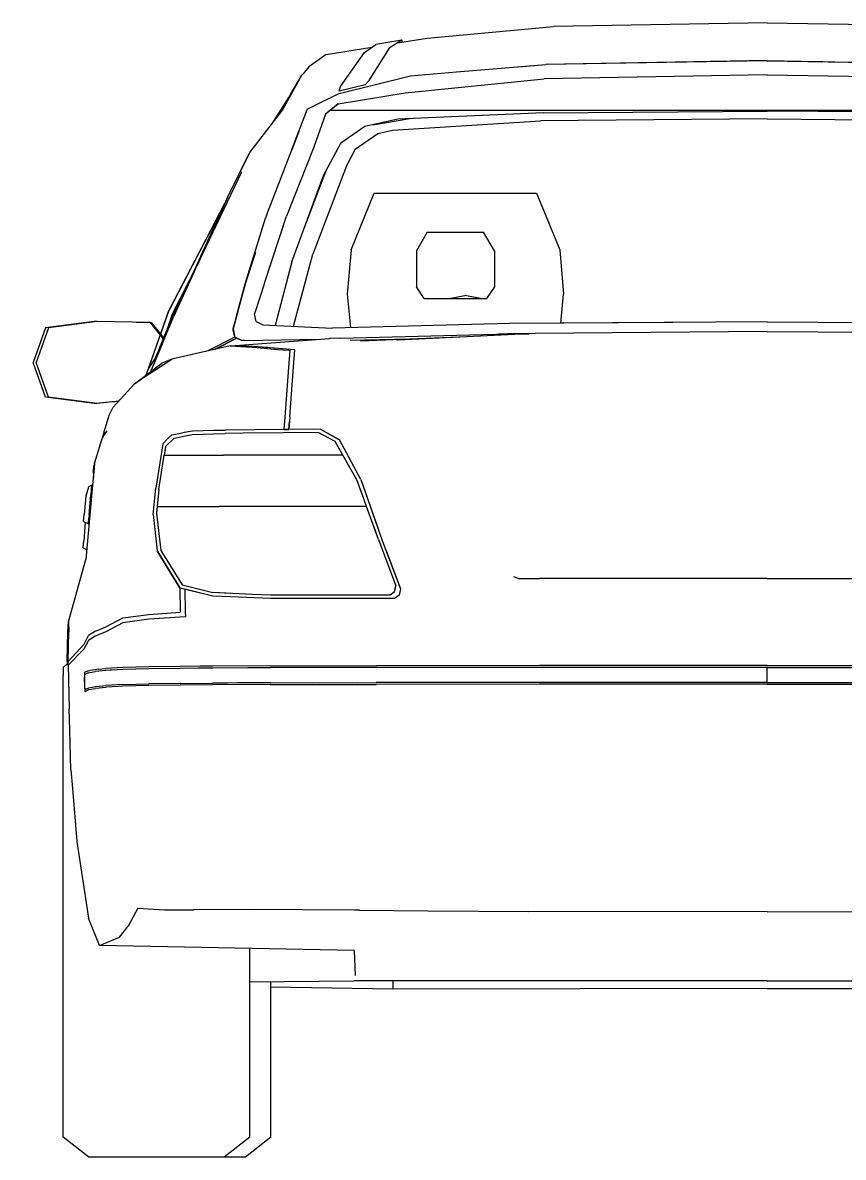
# Model space of a CAD drawing. Header units: metres. Extents: x 668617 to 675126, y 2286318 to 2293677.
# Drawn here: x 672280.579 to 672281.626, y 2287840.04 to 2287841.487 of the extents above; entities that cross this region are included whole.
import ezdxf

# ---------------------------------------------------------------- set-up
doc = ezdxf.new("R2010")
doc.units = ezdxf.units.M
doc.header["$MEASUREMENT"] = 0
doc.layers.add('29-AMBIENTACION', color=252, linetype='Continuous', lineweight=0)
doc.layers.add('DMTG_SECCIONES_VIALES', color=250, linetype='Continuous')
doc.styles.get("Standard").update_dxf_attribs({"font": 'arial.ttf'})
doc.dimstyles.get("Standard").update_dxf_attribs({"dimtxt": 0.18, "dimasz": 0.18, "dimexe": 0.18, "dimexo": 0.0625, "dimgap": 0.09, "dimtad": 0, "dimtih": 1, "dimtoh": 1, "dimdec": 4, "dimzin": 0, "dimdsep": 46, "dimtxsty": 'Standard', "dimcen": 0.09, "dimadec": 0, "dimazin": 0, "dimtfac": 1, "dimtdec": 4, "dimtofl": 0, "dimtmove": 0, "dimatfit": 3, "dimfxl": 1, "dimtolj": 1, "dimtzin": 0, "dimarcsym": 0})

# ---------------------------------------------------------------- blocks, each defined once
blk = doc.blocks.new('A$C1159671A')
at = {"layer": '29-AMBIENTACION'}
for p, q in [((0.5025, 1.4273), (0.6638, 1.4422)), ((0.9362, 1.4471), (0.6638, 1.4422)), ((0.9362, 1.4471), (1.2086, 1.4422)), ((0.4226, 1.4093), (0.437, 1.4194)), ((0.4703, 1.4247), (0.437, 1.4194)), ((0.4703, 1.4247), (0.4542, 1.4145)), ((0.4648, 1.4213), (0.5025, 1.4273)), ((0.471, 1.4223), (0.4703, 1.4247)), ((0.3737, 1.4066), (0.3517, 1.3906)), ((0.3737, 1.4066), (0.4321, 1.416)), ((0.392, 1.3659), (0.4226, 1.4093)), ((0.4542, 1.4145), (0.4273, 1.3723)), ((0.3517, 1.3906), (0.3442, 1.3819)), ((0.54, 1.3843), (0.6538, 1.3938)), ((0.6189, 1.3909), (0.6538, 1.3939)), ((0.9362, 1.3986), (0.6538, 1.3939)), ((0.7966, 1.3963), (0.6538, 1.3938)), ((0.6542, 1.3939), (0.6545, 1.3939)), ((0.9362, 1.3987), (0.6545, 1.3939)), ((0.9362, 1.3986), (0.8638, 1.3974)), ((0.9362, 1.3987), (1.2179, 1.3939)), ((0.9362, 1.3986), (1.2186, 1.3939)), ((0.9362, 1.3986), (1.0071, 1.3974)), ((0.318, 1.3355), (0.3428, 1.3803)), ((0.3286, 1.3563), (0.3428, 1.3803)), ((0.3442, 1.3819), (0.3428, 1.3803)), ((0.3903, 1.357), (0.4812, 1.3794)), ((0.4744, 1.3576), (0.6516, 1.3755)), ((0.4812, 1.3794), (0.54, 1.3843)), ((0.4812, 1.3794), (0.4812, 1.3794)), ((0.9362, 1.3808), (0.6516, 1.3755)), ((0.9362, 1.3808), (0.6516, 1.3755)), ((0.6516, 1.3755), (0.6516, 1.3755)), ((0.9362, 1.3808), (1.2208, 1.3755)), ((0.9362, 1.3808), (1.2208, 1.3755)), ((0.4236, 1.3678), (0.3903, 1.3596)), ((0.3903, 1.3596), (0.392, 1.3659)), ((0.4273, 1.3723), (0.4236, 1.3678)), ((0.3286, 1.3563), (0.3041, 1.3176)), ((0.3286, 1.3563), (0.3122, 1.3281)), ((0.3598, 1.342), (0.3857, 1.3548)), ((0.3857, 1.3548), (0.3903, 1.357)), ((0.3857, 1.3548), (0.3857, 1.3548)), ((0.3857, 1.3548), (0.3857, 1.3548)), ((0.3857, 1.3548), (0.3857, 1.3548)), ((0.3889, 1.3435), (0.4744, 1.3576)), ((0.3903, 1.357), (0.3903, 1.357)), ((0.4744, 1.3576), (0.4744, 1.3576)), ((0.2763, 1.2817), (0.318, 1.3355)), ((0.318, 1.3355), (0.318, 1.3355)), ((0.3495, 1.3369), (0.3295, 1.2848)), ((0.3495, 1.3369), (0.3483, 1.3337)), ((0.3495, 1.3369), (0.3598, 1.342)), ((0.3495, 1.3369), (0.3495, 1.3369)), ((0.3598, 1.342), (0.3598, 1.342)), ((0.3598, 1.342), (0.3598, 1.342)), ((0.3612, 1.3427), (0.3612, 1.3427)), ((0.3889, 1.3435), (0.373, 1.3306)), ((0.3889, 1.3434), (0.373, 1.3305)), ((0.3791, 1.3355), (0.9362, 1.3355)), ((0.3889, 1.3434), (0.3889, 1.3434)), ((0.6508, 1.3322), (0.465, 1.3242)), ((0.6508, 1.3322), (0.9362, 1.3343)), ((0.9362, 1.3355), (1.4933, 1.3355)), ((1.2215, 1.3322), (0.9362, 1.3343)), ((0.373, 1.3306), (0.3579, 1.2884)), ((0.373, 1.3305), (0.3579, 1.2884)), ((0.465, 1.3242), (0.4228, 1.3145)), ((0.4332, 1.3169), (0.4806, 1.3249)), ((0.4582, 1.3101), (0.6472, 1.322)), ((0.9362, 1.3243), (0.6472, 1.322)), ((0.6472, 1.322), (0.6472, 1.322)), ((0.6472, 1.322), (0.6472, 1.322)), ((0.9362, 1.3243), (1.2251, 1.322)), ((0.3386, 1.3083), (0.3297, 1.2848)), ((0.4228, 1.3145), (0.3923, 1.2934)), ((0.4106, 1.2857), (0.4395, 1.3058)), ((0.4106, 1.2857), (0.4395, 1.3058)), ((0.4395, 1.3058), (0.4582, 1.3101)), ((0.4395, 1.3058), (0.4582, 1.3101)), ((0.4395, 1.3058), (0.4395, 1.3058)), ((0.4583, 1.3101), (0.4582, 1.3101)), ((0.3579, 1.2884), (0.3229, 1.2005)), ((0.3699, 1.2512), (0.3923, 1.2934)), ((0.3923, 1.2934), (0.3923, 1.2934)), ((0.2476, 1.2242), (0.2763, 1.2817)), ((0.2476, 1.2242), (0.2755, 1.2801)), ((0.2763, 1.2817), (0.2763, 1.2817)), ((0.2975, 1.2013), (0.3297, 1.2848)), ((0.3295, 1.2848), (0.3295, 1.2847)), ((0.4106, 1.2857), (0.3994, 1.2644)), ((0.4106, 1.2857), (0.3994, 1.2644)), ((0.3994, 1.2644), (0.3567, 1.1519)), ((0.3994, 1.2644), (0.3567, 1.1519)), ((0.3994, 1.2644), (0.3994, 1.2644)), ((0.207, 1.133), (0.2659, 1.2568)), ((0.2659, 1.2568), (0.2659, 1.2568)), ((0.3298, 1.1422), (0.3698, 1.2511)), ((0.3463, 1.1871), (0.3732, 1.2574)), ((0.3698, 1.2511), (0.3699, 1.2512)), ((0.2476, 1.2242), (0.2091, 1.1375)), ((0.2476, 1.2242), (0.2094, 1.1381)), ((0.2115, 1.1445), (0.2476, 1.2242)), ((0.4054, 1.1575), (0.4351, 1.2295)), ((0.4351, 1.2295), (0.6419, 1.2295)), ((0.6419, 1.2295), (0.6716, 1.1575)), ((0.2436, 1.2155), (0.1732, 1.0803)), ((0.2433, 1.2147), (0.212, 1.1547)), ((0.2434, 1.215), (0.2222, 1.1742)), ((0.2433, 1.2148), (0.2433, 1.2147)), ((0.2975, 1.2013), (0.2962, 1.198)), ((0.2705, 1.114), (0.2962, 1.198)), ((0.2713, 1.1164), (0.2962, 1.198)), ((0.2951, 1.1147), (0.3229, 1.2005)), ((0.2952, 1.1147), (0.3229, 1.2005)), ((0.2962, 1.198), (0.2962, 1.198)), ((0.5027, 1.18), (0.4888, 1.1562)), ((0.5027, 1.18), (0.5743, 1.18)), ((0.5882, 1.1562), (0.5743, 1.18)), ((0.2217, 1.1659), (0.2214, 1.1653)), ((0.2217, 1.1659), (0.2218, 1.1661)), ((0.2118, 1.1543), (0.1731, 1.0801)), ((0.2115, 1.1445), (0.1782, 1.0734)), ((0.212, 1.1547), (0.2118, 1.1543)), ((0.2834, 1.1541), (0.2705, 1.114)), ((0.2826, 1.1534), (0.2829, 1.1545)), ((0.3321, 1.0599), (0.3567, 1.1519)), ((0.3322, 1.0599), (0.3567, 1.1519)), ((0.4054, 1.1575), (0.4004, 1.1007)), ((0.4888, 1.1562), (0.4888, 1.1104)), ((0.5882, 1.1562), (0.5882, 1.1104)), ((0.6716, 1.1575), (0.6766, 1.1007)), ((0.207, 1.133), (0.1792, 1.0728)), ((0.2102, 1.1399), (0.2103, 1.1402)), ((0.2106, 1.1409), (0.2105, 1.1406)), ((0.3299, 1.1423), (0.3084, 1.0611)), ((0.3298, 1.1422), (0.3298, 1.1422)), ((0.1994, 1.1186), (0.1769, 1.074)), ((0.1769, 1.074), (0.1988, 1.1174)), ((0.2706, 1.1141), (0.2712, 1.1163)), ((0.2951, 1.1147), (0.2822, 1.0756)), ((0.2952, 1.1147), (0.2822, 1.0756)), ((0.255, 1.0568), (0.2706, 1.1141)), ((0.2705, 1.114), (0.255, 1.0567)), ((0.2589, 1.0713), (0.2705, 1.114)), ((0.4004, 1.1007), (0.4045, 1.0582)), ((0.4987, 1.0955), (0.4888, 1.1104)), ((0.5882, 1.1104), (0.5783, 1.0955)), ((0.6731, 1.0638), (0.6766, 1.1007)), ((0.1761, 1.071), (0.1903, 1.0993)), ((0.4987, 1.0955), (0.5783, 1.0955)), ((0.5525, 1.0991), (0.5325, 1.0955)), ((0.5525, 1.0991), (0.5725, 1.0955)), ((0.1473, 1.0069), (0.1731, 1.0801)), ((0.1475, 1.0072), (0.1733, 1.0803)), ((0.1502, 1.0024), (0.1792, 1.0728)), ((0.1611, 1.0322), (0.1782, 1.0734)), ((0.1769, 1.074), (0.1703, 1.0544)), ((0.1769, 1.074), (0.1704, 1.0548)), ((0.1731, 1.0801), (0.1731, 1.0801)), ((0.1732, 1.0803), (0.1732, 1.0803)), ((0.1742, 1.0652), (0.1761, 1.071)), ((0.1822, 1.0819), (0.1754, 1.0685)), ((0.1761, 1.071), (0.1761, 1.071)), ((0.1812, 1.0771), (0.1792, 1.0728)), ((0.1822, 1.0819), (0.1823, 1.0821)), ((0.2844, 1.0658), (0.2822, 1.0756)), ((0.0155, 1.0581), (0, 1.0137)), ((0.0194, 1.0581), (0.0038, 1.0138)), ((0.0194, 1.0581), (0.0038, 1.0137)), ((0.0778, 1.066), (0.0155, 1.0581)), ((0.0817, 1.066), (0.0194, 1.0581)), ((0.0817, 1.066), (0.0778, 1.066)), ((0.1492, 1.0646), (0.0817, 1.066)), ((0.0817, 1.066), (0.0817, 1.066)), ((0.1311, 1.065), (0.1506, 1.0646)), ((0.1492, 1.0646), (0.162, 1.0485)), ((0.1492, 1.0646), (0.162, 1.0485)), ((0.1492, 1.0646), (0.1492, 1.0646)), ((0.1506, 1.0646), (0.1624, 1.0497)), ((0.1717, 1.0579), (0.174, 1.0646)), ((0.1754, 1.0685), (0.1727, 1.0603)), ((0.1727, 1.0602), (0.1727, 1.0603)), ((0.174, 1.0646), (0.1742, 1.0652)), ((0.2573, 1.046), (0.255, 1.0568)), ((0.255, 1.0567), (0.2572, 1.0459)), ((0.2844, 1.0658), (0.2929, 1.0618)), ((0.2844, 1.0658), (0.2929, 1.0618)), ((0.2929, 1.0618), (0.3816, 1.0576)), ((0.2929, 1.0618), (0.2929, 1.0618)), ((0.6076, 1.0633), (0.3816, 1.0576)), ((0.6076, 1.0633), (0.3817, 1.0576)), ((0.9362, 1.0656), (0.6076, 1.0633)), ((0.8157, 1.0647), (0.6076, 1.0633)), ((0.9362, 1.0656), (1.2648, 1.0633)), ((0.162, 1.0485), (0.1647, 1.0451)), ((0.162, 1.0484), (0.1647, 1.0451)), ((0.1625, 1.0497), (0.1661, 1.0451)), ((0.1647, 1.0451), (0.1652, 1.0422)), ((0.1647, 1.0451), (0.1652, 1.0422)), ((0.1661, 1.0451), (0.1662, 1.0447)), ((0.2572, 1.0459), (0.2229, 1.0286)), ((0.2319, 1.0306), (0.2597, 1.0447)), ((0.2597, 1.0447), (0.2319, 1.0306)), ((0.2572, 1.0459), (0.2552, 1.0555)), ((0.2572, 1.0459), (0.2552, 1.0555)), ((0.2661, 1.0416), (0.2572, 1.0459)), ((0.2572, 1.0459), (0.2661, 1.0416)), ((0.2597, 1.0447), (0.2572, 1.0459)), ((0.2572, 1.0459), (0.2572, 1.0459)), ((0.2661, 1.0416), (0.2573, 1.046)), ((0.2574, 1.0356), (0.3784, 1.0442)), ((0.2597, 1.0447), (0.266, 1.0416)), ((0.2696, 1.0417), (0.3634, 1.0436)), ((0.3784, 1.0442), (0.3779, 1.0442)), ((0.3786, 1.0442), (0.3784, 1.0442)), ((0.3784, 1.0442), (0.3784, 1.0442)), ((0.3917, 1.0446), (0.3786, 1.0442)), ((0.3917, 1.0446), (0.6068, 1.0502)), ((0.4794, 1.0436), (0.4044, 1.0417)), ((0.5535, 1.0466), (0.4175, 1.0411)), ((0.4653, 1.0424), (0.4633, 1.0422)), ((0.6402, 1.0507), (0.4653, 1.0424)), ((0.6063, 1.0502), (0.5938, 1.0498)), ((0.6067, 1.0502), (0.6051, 1.0501)), ((0.6325, 1.0503), (0.6063, 1.0502)), ((0.6067, 1.0502), (0.6063, 1.0502)), ((0.6067, 1.0502), (0.6063, 1.0502)), ((0.6067, 1.0502), (0.632, 1.0503)), ((0.6068, 1.0502), (0.6067, 1.0502)), ((0.6094, 1.0502), (0.6112, 1.0502)), ((0.6321, 1.0503), (0.632, 1.0503)), ((0.9362, 1.0534), (0.6402, 1.0507)), ((0.9362, 1.0534), (1.2322, 1.0507)), ((0.1502, 1.0024), (0.1647, 1.0377)), ((0.1611, 1.0322), (0.1556, 1.0191)), ((0.251, 1.035), (0.1766, 1.018)), ((0.251, 1.035), (0.2574, 1.0356)), ((0.251, 1.035), (0.2858, 1.0327)), ((0.2871, 1.0337), (0.2574, 1.0356)), ((0.2661, 1.0416), (0.266, 1.0416)), ((0.2696, 1.0417), (0.2661, 1.0416)), ((0.2921, 1.0334), (0.2818, 1.034)), ((0.2858, 1.0327), (0.3122, 1.0305)), ((0.2858, 1.0327), (0.2858, 1.0327)), ((0.2991, 1.0328), (0.2921, 1.0334)), ((0.3185, 1.0312), (0.2964, 1.033)), ((0.3122, 1.0305), (0.326, 1.0294)), ((0.3324, 1.03), (0.3185, 1.0312)), ((0.3275, 1.0292), (0.3258, 1.0075)), ((0.326, 1.0294), (0.3275, 1.0292)), ((0.3322, 1.0082), (0.3338, 1.0299)), ((0.3338, 1.0299), (0.3324, 1.03)), ((0.0155, 0.9694), (0, 1.0137)), ((0.0194, 0.9694), (0.0038, 1.0138)), ((0.0194, 0.9694), (0.0038, 1.0137)), ((0.1393, 0.9939), (0.1766, 1.018)), ((0.1556, 1.0191), (0.1473, 1.0069)), ((0.1766, 1.018), (0.1641, 1.0129)), ((0.1293, 0.9867), (0.1641, 1.0129)), ((0.1441, 0.9978), (0.1473, 1.0069)), ((0.3258, 1.0075), (0.3209, 0.9439)), ((0.3272, 0.9445), (0.3322, 1.0082)), ((0.102, 0.9566), (0.1293, 0.9867)), ((0.1293, 0.9867), (0.1393, 0.9939)), ((0.0778, 0.9616), (0.0155, 0.9694)), ((0.0817, 0.9616), (0.0194, 0.9694)), ((0.0817, 0.9616), (0.0778, 0.9616)), ((0.08, 0.9618), (0.1094, 0.9647)), ((0.1091, 0.9644), (0.0817, 0.9616)), ((0.0817, 0.9616), (0.0817, 0.9616)), ((0.097, 0.9465), (0.102, 0.9566)), ((0.1, 0.9635), (0.109, 0.9643)), ((0.1091, 0.9644), (0.1091, 0.9644)), ((0.0921, 0.9307), (0.097, 0.9465)), ((0.3209, 0.9439), (0.3197, 0.9284)), ((0.3272, 0.9445), (0.3262, 0.9284)), ((0.094, 0.9265), (0.0904, 0.9215)), ((0.0906, 0.9258), (0.0921, 0.9307)), ((0.1931, 0.9247), (0.2032, 0.9267)), ((0.2032, 0.9267), (0.2302, 0.9273)), ((0.2302, 0.9273), (0.2451, 0.9276)), ((0.3197, 0.9284), (0.2451, 0.9276)), ((0.2451, 0.9276), (0.2451, 0.9276)), ((0.3661, 0.9288), (0.3197, 0.9284)), ((0.3197, 0.9284), (0.3262, 0.9284)), ((0.3262, 0.9284), (0.3269, 0.9385)), ((0.3661, 0.9288), (0.3262, 0.9284)), ((0.3905, 0.915), (0.3661, 0.9288)), ((0.3895, 0.9156), (0.3661, 0.9288)), ((0.0875, 0.9158), (0.086, 0.9109)), ((0.0875, 0.9158), (0.0904, 0.9215)), ((0.0879, 0.9165), (0.0904, 0.9248)), ((0.0904, 0.9244), (0.0882, 0.9172)), ((0.0902, 0.9212), (0.0904, 0.9244)), ((0.0904, 0.9248), (0.0906, 0.9258)), ((0.0904, 0.9248), (0.0904, 0.9247)), ((0.0904, 0.9248), (0.0904, 0.9248)), ((0.0904, 0.9247), (0.0907, 0.9219)), ((0.0906, 0.9219), (0.0904, 0.9244)), ((0.1654, 0.9101), (0.1718, 0.9166)), ((0.1654, 0.9101), (0.1718, 0.9166)), ((0.1798, 0.9174), (0.1688, 0.9064)), ((0.1798, 0.9174), (0.1689, 0.9064)), ((0.1718, 0.9166), (0.1767, 0.9215)), ((0.1718, 0.9166), (0.1718, 0.9166)), ((0.1767, 0.9215), (0.1899, 0.9241)), ((0.1767, 0.9215), (0.1767, 0.9215)), ((0.1798, 0.9174), (0.1962, 0.9205)), ((0.1798, 0.9174), (0.1798, 0.9174)), ((0.1899, 0.9241), (0.1931, 0.9247)), ((0.1899, 0.9241), (0.1899, 0.9241)), ((0.1962, 0.9205), (0.2028, 0.9218)), ((0.2028, 0.9218), (0.2301, 0.9227)), ((0.2301, 0.9227), (0.2448, 0.9232)), ((0.2679, 0.9234), (0.2448, 0.9232)), ((0.2448, 0.9232), (0.2448, 0.9232)), ((0.3193, 0.9239), (0.2679, 0.9234)), ((0.3194, 0.9239), (0.3193, 0.9239)), ((0.3635, 0.9243), (0.3194, 0.9239)), ((0.3634, 0.9243), (0.3194, 0.9239)), ((0.3852, 0.9129), (0.3634, 0.9243)), ((0.3852, 0.9129), (0.3635, 0.9243)), ((0.395, 0.8957), (0.3852, 0.9129)), ((0.3949, 0.8957), (0.3852, 0.9129)), ((0.4179, 0.8645), (0.3905, 0.915)), ((0.4179, 0.8644), (0.3905, 0.915)), ((0.086, 0.9109), (0.0783, 0.8859)), ((0.1654, 0.9101), (0.1562, 0.8534)), ((0.1654, 0.9101), (0.1562, 0.8534)), ((0.1689, 0.9064), (0.1671, 0.8957)), ((0.1688, 0.9064), (0.1677, 0.8994)), ((0.0783, 0.8859), (0.0669, 0.7625)), ((0.078, 0.8843), (0.0763, 0.8646)), ((0.0763, 0.8734), (0.0779, 0.8833)), ((0.078, 0.8843), (0.0783, 0.8859)), ((0.0781, 0.8844), (0.078, 0.8843)), ((0.16, 0.8519), (0.1671, 0.8957)), ((0.16, 0.8519), (0.1671, 0.8957)), ((0.1671, 0.8957), (0.2008, 0.8957)), ((0.1671, 0.8957), (0.1671, 0.8957)), ((0.2008, 0.8957), (0.2428, 0.8957)), ((0.3172, 0.8957), (0.2428, 0.8957)), ((0.395, 0.8957), (0.3172, 0.8957)), ((0.3172, 0.8957), (0.3172, 0.8957)), ((0.4129, 0.8642), (0.3949, 0.8957)), ((0.0703, 0.8548), (0.0669, 0.8432)), ((0.0743, 0.8574), (0.0703, 0.8548)), ((0.0743, 0.8574), (0.0734, 0.845)), ((0.4218, 0.8397), (0.4129, 0.8642)), ((0.4129, 0.8642), (0.4129, 0.8642)), ((0.4139, 0.8613), (0.4129, 0.8642)), ((0.4179, 0.8645), (0.4453, 0.7867)), ((0.4179, 0.8644), (0.4401, 0.8016)), ((0.0669, 0.8432), (0.065, 0.8197)), ((0.0714, 0.8194), (0.0734, 0.845)), ((0.1531, 0.8198), (0.1562, 0.8534)), ((0.16, 0.8519), (0.1579, 0.8301)), ((0.16, 0.8519), (0.1579, 0.8301)), ((0.4252, 0.8301), (0.4191, 0.8471)), ((0.0735, 0.8355), (0.0728, 0.8263)), ((0.0735, 0.8355), (0.0738, 0.8371)), ((0.1579, 0.8301), (0.1571, 0.8212)), ((0.1579, 0.8301), (0.1573, 0.8231)), ((0.1579, 0.8301), (0.183, 0.8301)), ((0.1579, 0.8301), (0.1579, 0.8301)), ((0.183, 0.8301), (0.1956, 0.8301)), ((0.1956, 0.8301), (0.2373, 0.8301)), ((0.3112, 0.8301), (0.2373, 0.8301)), ((0.4252, 0.8301), (0.3112, 0.8301)), ((0.4405, 0.7879), (0.4252, 0.8301)), ((0.0643, 0.8109), (0.065, 0.8197)), ((0.0643, 0.8109), (0.0705, 0.8081)), ((0.0705, 0.8081), (0.0712, 0.8171)), ((0.0706, 0.81), (0.0712, 0.8171)), ((0.0714, 0.8194), (0.0712, 0.8171)), ((0.0725, 0.8229), (0.0716, 0.8223)), ((0.1531, 0.8198), (0.1582, 0.7735)), ((0.1531, 0.8198), (0.1531, 0.8198)), ((0.1571, 0.8212), (0.1628, 0.7738)), ((0.0662, 0.8095), (0.0644, 0.7861)), ((0.0664, 0.8099), (0.0662, 0.8095)), ((0.4405, 0.7879), (0.4344, 0.8048)), ((0.0637, 0.7772), (0.0644, 0.7861)), ((0.4405, 0.7879), (0.4626, 0.7288)), ((0.4453, 0.7867), (0.4684, 0.7251)), ((0.0637, 0.7772), (0.068, 0.7752)), ((0.1582, 0.7735), (0.1872, 0.7263)), ((0.1872, 0.7263), (0.1582, 0.7735)), ((0.1628, 0.7738), (0.1898, 0.73)), ((0.1628, 0.7738), (0.1633, 0.7729)), ((0.4501, 0.7738), (0.4683, 0.7251)), ((0.0449, 0.6829), (0.0669, 0.7625)), ((0.6185, 0.7383), (0.613, 0.7404)), ((0.6185, 0.7383), (0.6457, 0.7383)), ((0.9362, 0.7383), (0.6457, 0.7383)), ((0.9362, 0.7383), (1.2267, 0.7383)), ((0.1872, 0.7263), (0.2132, 0.7199)), ((0.1872, 0.7263), (0.1876, 0.6953)), ((0.1872, 0.7263), (0.1872, 0.7263)), ((0.1898, 0.73), (0.229, 0.7203)), ((0.1934, 0.7248), (0.1938, 0.6957)), ((0.2291, 0.7159), (0.1934, 0.7248)), ((0.1934, 0.7248), (0.1938, 0.6957)), ((0.461, 0.7211), (0.4626, 0.7288)), ((0.4615, 0.7235), (0.4626, 0.7288)), ((0.4626, 0.7288), (0.4626, 0.7288)), ((0.4684, 0.7251), (0.4667, 0.7171)), ((0.4683, 0.7251), (0.4667, 0.7171)), ((0.251, 0.7193), (0.229, 0.7203)), ((0.229, 0.7203), (0.2291, 0.7203)), ((0.2791, 0.718), (0.2291, 0.7203)), ((0.2517, 0.7149), (0.2291, 0.7159)), ((0.3027, 0.7127), (0.2517, 0.7149)), ((0.3027, 0.7169), (0.2791, 0.718)), ((0.4382, 0.7169), (0.3027, 0.7169)), ((0.3027, 0.7169), (0.3027, 0.7169)), ((0.438, 0.7127), (0.3027, 0.7127)), ((0.3027, 0.7127), (0.3027, 0.7127)), ((0.4609, 0.7127), (0.438, 0.7127)), ((0.438, 0.7127), (0.438, 0.7127)), ((0.4554, 0.7169), (0.4382, 0.7169)), ((0.461, 0.7211), (0.4554, 0.7169)), ((0.4601, 0.7204), (0.4554, 0.7169)), ((0.4554, 0.7169), (0.4554, 0.7169)), ((0.4667, 0.7171), (0.4609, 0.7127)), ((0.4667, 0.7171), (0.4609, 0.7127)), ((0.1475, 0.6925), (0.1876, 0.6953)), ((0.1938, 0.6957), (0.1943, 0.6895)), ((0.1938, 0.6957), (0.1943, 0.6895)), ((0.0443, 0.6701), (0.0449, 0.6828)), ((0.0449, 0.6829), (0.0452, 0.6701)), ((0.0449, 0.6828), (0.0449, 0.6829)), ((0.1142, 0.6816), (0.0925, 0.6704)), ((0.0926, 0.6767), (0.1142, 0.6879)), ((0.1142, 0.6879), (0.1475, 0.6925)), ((0.1142, 0.6879), (0.1142, 0.6879)), ((0.1474, 0.6862), (0.1142, 0.6816)), ((0.1875, 0.689), (0.1474, 0.6862)), ((0.1474, 0.6862), (0.1474, 0.6862)), ((0.1475, 0.6925), (0.1475, 0.6925)), ((0.1943, 0.6895), (0.1875, 0.689)), ((0.0434, 0.6323), (0.0443, 0.6701)), ((0.0434, 0.6323), (0.0443, 0.6701)), ((0.0444, 0.6323), (0.0452, 0.6701)), ((0.0792, 0.671), (0.0706, 0.6654)), ((0.0925, 0.6704), (0.0791, 0.6647)), ((0.0792, 0.671), (0.0926, 0.6767)), ((0.0925, 0.6704), (0.0925, 0.6704)), ((0.0926, 0.6767), (0.0926, 0.6767)), ((0.0444, 0.6323), (0.0648, 0.6546)), ((0.0705, 0.6591), (0.0647, 0.6483)), ((0.0648, 0.6546), (0.0706, 0.6654)), ((0.0648, 0.6546), (0.0648, 0.6546)), ((0.0791, 0.6647), (0.0705, 0.6591)), ((0.0647, 0.6483), (0.0445, 0.6278)), ((0.0445, 0.6299), (0.0382, 0.6249)), ((0.0382, 0.6249), (0.0382, 0.6147)), ((0.0434, 0.6323), (0.0434, 0.629)), ((0.0434, 0.6323), (0.0434, 0.629)), ((0.0444, 0.6323), (0.0444, 0.6323)), ((0.0445, 0.6278), (0.0444, 0.6323)), ((0.0445, 0.6278), (0.0457, 0.5722)), ((0.0827, 0.6224), (0.0788, 0.6219)), ((0.0827, 0.6224), (0.0924, 0.6235)), ((0.1142, 0.6247), (0.0924, 0.6235)), ((0.0924, 0.6235), (0.0924, 0.6235)), ((0.1476, 0.6255), (0.1142, 0.6247)), ((0.1475, 0.6231), (0.1142, 0.6222)), ((0.1476, 0.6255), (0.1475, 0.6255)), ((0.1875, 0.6236), (0.1475, 0.6231)), ((0.1876, 0.626), (0.1476, 0.6255)), ((0.1876, 0.626), (0.1875, 0.626)), ((0.211, 0.6238), (0.1875, 0.6236)), ((0.2131, 0.6263), (0.1876, 0.626)), ((0.2291, 0.6239), (0.211, 0.6238)), ((0.2291, 0.6264), (0.2131, 0.6263)), ((0.3025, 0.6267), (0.2291, 0.6264)), ((0.2737, 0.6241), (0.2291, 0.6239)), ((0.2291, 0.6239), (0.2291, 0.6239)), ((0.3025, 0.6242), (0.2737, 0.6241)), ((0.3025, 0.6267), (0.4379, 0.627)), ((0.3025, 0.6267), (0.4378, 0.627)), ((0.3025, 0.6267), (0.3025, 0.6267)), ((0.4378, 0.6245), (0.3025, 0.6242)), ((0.4092, 0.627), (0.4092, 0.6269)), ((0.4094, 0.627), (0.4094, 0.6269)), ((0.6456, 0.6272), (0.4378, 0.627)), ((0.6456, 0.6247), (0.4378, 0.6245)), ((0.6455, 0.6247), (0.4378, 0.6245)), ((0.6456, 0.6272), (0.4379, 0.627)), ((0.9362, 0.6248), (0.6455, 0.6247)), ((0.9362, 0.6273), (0.6456, 0.6272)), ((0.7909, 0.6248), (0.6456, 0.6247)), ((0.9362, 0.6248), (0.8603, 0.6248)), ((0.9362, 0.6273), (1.2268, 0.6272)), ((0.9362, 0.6248), (1.2268, 0.6247)), ((0.9362, 0.6057), (0.9362, 0.6248)), ((0.9362, 0.6057), (0.9362, 0.6248)), ((0.9362, 0.6248), (1.0135, 0.6248)), ((0.0382, 0.5848), (0.0382, 0.6147)), ((0.0701, 0.6205), (0.0655, 0.6182)), ((0.0655, 0.6182), (0.0655, 0.6182)), ((0.0655, 0.6182), (0.0655, 0.6118)), ((0.0658, 0.5999), (0.0655, 0.6118)), ((0.0668, 0.6164), (0.0656, 0.6158)), ((0.0656, 0.6158), (0.0656, 0.6158)), ((0.0656, 0.6107), (0.0656, 0.6158)), ((0.0659, 0.6011), (0.0657, 0.6107)), ((0.0702, 0.618), (0.0668, 0.6164)), ((0.0701, 0.6205), (0.0722, 0.6208)), ((0.0702, 0.618), (0.077, 0.6192)), ((0.0788, 0.6219), (0.0722, 0.6208)), ((0.077, 0.6192), (0.0789, 0.6195)), ((0.0925, 0.621), (0.0789, 0.6195)), ((0.0925, 0.621), (0.0832, 0.62)), ((0.1142, 0.6222), (0.0925, 0.621)), ((0.1035, 0.6216), (0.0925, 0.621)), ((0.0661, 0.5943), (0.0658, 0.5999)), ((0.0661, 0.5943), (0.0658, 0.5999)), ((0.0659, 0.6011), (0.0659, 0.6011)), ((0.0661, 0.5967), (0.0659, 0.6003)), ((0.0661, 0.5967), (0.0659, 0.6001)), ((0.0661, 0.5967), (0.0707, 0.5989)), ((0.0661, 0.5943), (0.0707, 0.5966)), ((0.0687, 0.598), (0.0707, 0.5989)), ((0.0707, 0.5989), (0.0794, 0.6004)), ((0.0707, 0.5989), (0.0794, 0.6004)), ((0.0707, 0.5966), (0.0794, 0.5981)), ((0.0794, 0.6004), (0.0886, 0.6015)), ((0.0794, 0.5981), (0.0795, 0.5981)), ((0.0796, 0.5982), (0.0929, 0.5997)), ((0.0886, 0.6015), (0.0928, 0.6019)), ((0.1143, 0.6032), (0.0928, 0.6019)), ((0.1083, 0.6006), (0.0929, 0.5997)), ((0.1143, 0.6009), (0.1083, 0.6006)), ((0.1143, 0.6032), (0.1475, 0.604)), ((0.1143, 0.6032), (0.1143, 0.6032)), ((0.1475, 0.6017), (0.1143, 0.6009)), ((0.1873, 0.6045), (0.1475, 0.604)), ((0.1475, 0.604), (0.1475, 0.604)), ((0.1873, 0.6022), (0.1475, 0.6017)), ((0.1475, 0.6017), (0.1475, 0.6017)), ((0.1873, 0.6045), (0.2288, 0.6048)), ((0.1873, 0.6045), (0.1873, 0.6045)), ((0.2288, 0.6026), (0.1873, 0.6022)), ((0.2288, 0.6026), (0.1873, 0.6022)), ((0.1873, 0.6022), (0.1873, 0.6022)), ((0.2479, 0.6049), (0.2288, 0.6048)), ((0.2288, 0.6048), (0.2288, 0.6048)), ((0.3021, 0.6029), (0.2288, 0.6026)), ((0.3022, 0.6029), (0.2288, 0.6026)), ((0.2604, 0.605), (0.2479, 0.6049)), ((0.3022, 0.6051), (0.2604, 0.605)), ((0.3021, 0.6029), (0.3022, 0.6029)), ((0.3022, 0.6051), (0.4133, 0.6054)), ((0.3022, 0.6029), (0.4376, 0.6031)), ((0.3655, 0.6053), (0.4376, 0.6054)), ((0.4376, 0.6031), (0.4375, 0.6031)), ((0.6454, 0.6056), (0.4376, 0.6054)), ((0.6454, 0.6056), (0.4376, 0.6054)), ((0.6454, 0.6033), (0.4376, 0.6031)), ((0.9362, 0.6057), (0.6454, 0.6056)), ((0.9362, 0.6034), (0.6454, 0.6033)), ((0.6454, 0.6033), (0.6454, 0.6033)), ((0.9362, 0.6057), (1.227, 0.6056)), ((0.9362, 0.6034), (1.227, 0.6033)), ((0.0382, 0.5372), (0.0382, 0.5848)), ((0.0465, 0.5453), (0.0457, 0.5722)), ((0.0382, 0.4751), (0.0382, 0.5372)), ((0.0481, 0.494), (0.0465, 0.5453)), ((0.0481, 0.494), (0.05, 0.4702)), ((0.0382, 0.4029), (0.0382, 0.4751)), ((0.05, 0.4702), (0.0555, 0.4029)), ((0.0382, 0.3254), (0.0382, 0.4029)), ((0.0555, 0.4029), (0.0704, 0.3051)), ((0.0382, 0.2478), (0.0382, 0.3254)), ((0.0846, 0.27), (0.0704, 0.3051)), ((0.1334, 0.3177), (0.121, 0.2946)), ((0.1334, 0.3177), (0.1675, 0.3155)), ((0.1675, 0.3155), (0.205, 0.3156)), ((0.2774, 0.3161), (0.205, 0.3156)), ((0.205, 0.3156), (0.205, 0.3156)), ((0.4096, 0.3151), (0.2774, 0.3161)), ((0.2774, 0.3161), (0.2774, 0.3161)), ((0.4163, 0.315), (0.4096, 0.3151)), ((0.4163, 0.315), (0.5035, 0.3145)), ((0.5035, 0.3145), (0.6323, 0.3136)), ((0.9362, 0.3131), (0.6323, 0.3136)), ((0.9362, 0.3131), (0.6323, 0.3136)), ((0.9362, 0.3131), (1.2401, 0.3136)), ((0.9362, 0.3131), (1.2401, 0.3136)), ((0.1101, 0.2807), (0.121, 0.2946)), ((0.121, 0.2946), (0.121, 0.2946)), ((0.0846, 0.27), (0.1101, 0.2807)), ((0.1101, 0.2807), (0.1101, 0.2807)), ((0.4092, 0.2639), (0.0846, 0.27)), ((0.0846, 0.27), (0.0846, 0.27)), ((0.2762, 0.2478), (0.2762, 0.2664)), ((0.4092, 0.2639), (0.4108, 0.2318)), ((0.0382, 0.1756), (0.0382, 0.2478)), ((0.2762, 0.1756), (0.2762, 0.2478)), ((0.2762, 0.2238), (0.4089, 0.2249)), ((0.3032, 0.1756), (0.3032, 0.224)), ((0.9362, 0.225), (0.4089, 0.2249)), ((0.4589, 0.2249), (0.4589, 0.2143)), ((0.9362, 0.225), (1.4634, 0.2249)), ((0.4589, 0.2143), (0.3032, 0.2169)), ((0.9362, 0.2155), (0.4589, 0.2143)), ((0.9362, 0.2155), (1.4134, 0.2143)), ((0.0382, 0.1136), (0.0382, 0.1756)), ((0.2762, 0.1136), (0.2762, 0.1756)), ((0.3032, 0.1136), (0.3032, 0.1756)), ((0.0382, 0.066), (0.0382, 0.1136)), ((0.2762, 0.066), (0.2762, 0.1136)), ((0.3032, 0.066), (0.3032, 0.1136)), ((0.0382, 0.036), (0.0382, 0.066)), ((0.2762, 0.036), (0.2762, 0.066)), ((0.3032, 0.036), (0.3032, 0.066)), ((0.0382, 0.0258), (0.0382, 0.036)), ((0.2762, 0.0258), (0.2762, 0.036)), ((0.3032, 0.0258), (0.3032, 0.036)), ((0.0707, 0), (0.0382, 0.0258)), ((0.2762, 0.0258), (0.2437, 0)), ((0.3032, 0.0258), (0.2707, 0)), ((0.2437, 0), (0.0707, 0)), ((0.2707, 0), (0.2437, 0))]:
    blk.add_line(p, q, dxfattribs=at)
blk = doc.blocks.new('_ArchTick')
at = {"color": 0, "linetype": 'ByBlock', "const_width": 0.15}
blk.add_lwpolyline([(-0.5, -0.5), (0.5, 0.5)], dxfattribs=at)
blk = doc.blocks.new('*D422')
at = {"layer": 'Defpoints', "color": 0, "transparency": 16777216}
for p in [(672246.3035, 2287840.2898), (672286.8035, 2287840.2898), (672286.8035, 2287837.735)]:
    blk.add_point(p, dxfattribs=at)
at = {"layer": 'DMTG_SECCIONES_VIALES', "color": 0, "lineweight": -2, "transparency": 16777216}
for p, q in [((672246.3035, 2287840.2273), (672246.3035, 2287837.555)), ((672286.8035, 2287840.2273), (672286.8035, 2287837.555)), ((672246.3035, 2287837.735), (672266.1565, 2287837.735)), ((672286.8035, 2287837.735), (672266.9506, 2287837.735))]:
    blk.add_line(p, q, dxfattribs=at)
at = {"layer": 'DMTG_SECCIONES_VIALES', "color": 0, "lineweight": -2, "transparency": 16777216, "xscale": 0.18, "yscale": 0.18, "zscale": 0.18, "rotation": 180}
blk.add_blockref('_ArchTick', (672246.3035, 2287837.735), dxfattribs=at)
at = {"layer": 'DMTG_SECCIONES_VIALES', "color": 0, "lineweight": -2, "transparency": 16777216, "xscale": 0.18, "yscale": 0.18, "zscale": 0.18}
blk.add_blockref('_ArchTick', (672286.8035, 2287837.735), dxfattribs=at)
at = {"layer": 'DMTG_SECCIONES_VIALES', "color": 0, "transparency": 16777216, "insert": (672266.5535, 2287837.735), "char_height": 0.18, "attachment_point": 5}
blk.add_mtext('\\A1;40.50', dxfattribs=at)

msp = doc.modelspace()

# ---------------------------------------------------------------- block references
at = {"layer": 'DMTG_SECCIONES_VIALES'}
msp.add_blockref('A$C1159671A', (672280.59237, 2287840.03977), dxfattribs=at)

# ---------------------------------------------------------------- dimensions: what is measured, and where the dimension line sits
dim = msp.add_linear_dim(base=(672286.80355, 2287837.73504), p1=(672246.30355, 2287840.28977), p2=(672286.80355, 2287840.28977), dimstyle='Standard', override={"dimdec": 2, "dimblk1": 'ArchTick', "dimblk2": 'ArchTick', "dimsah": 1}, dxfattribs=at)
dim.commit()
dim.dimension.update_dxf_attribs({"geometry": '*D422', "text_midpoint": (672266.55355, 2287837.73504)})

doc.saveas('drawing.dxf')
